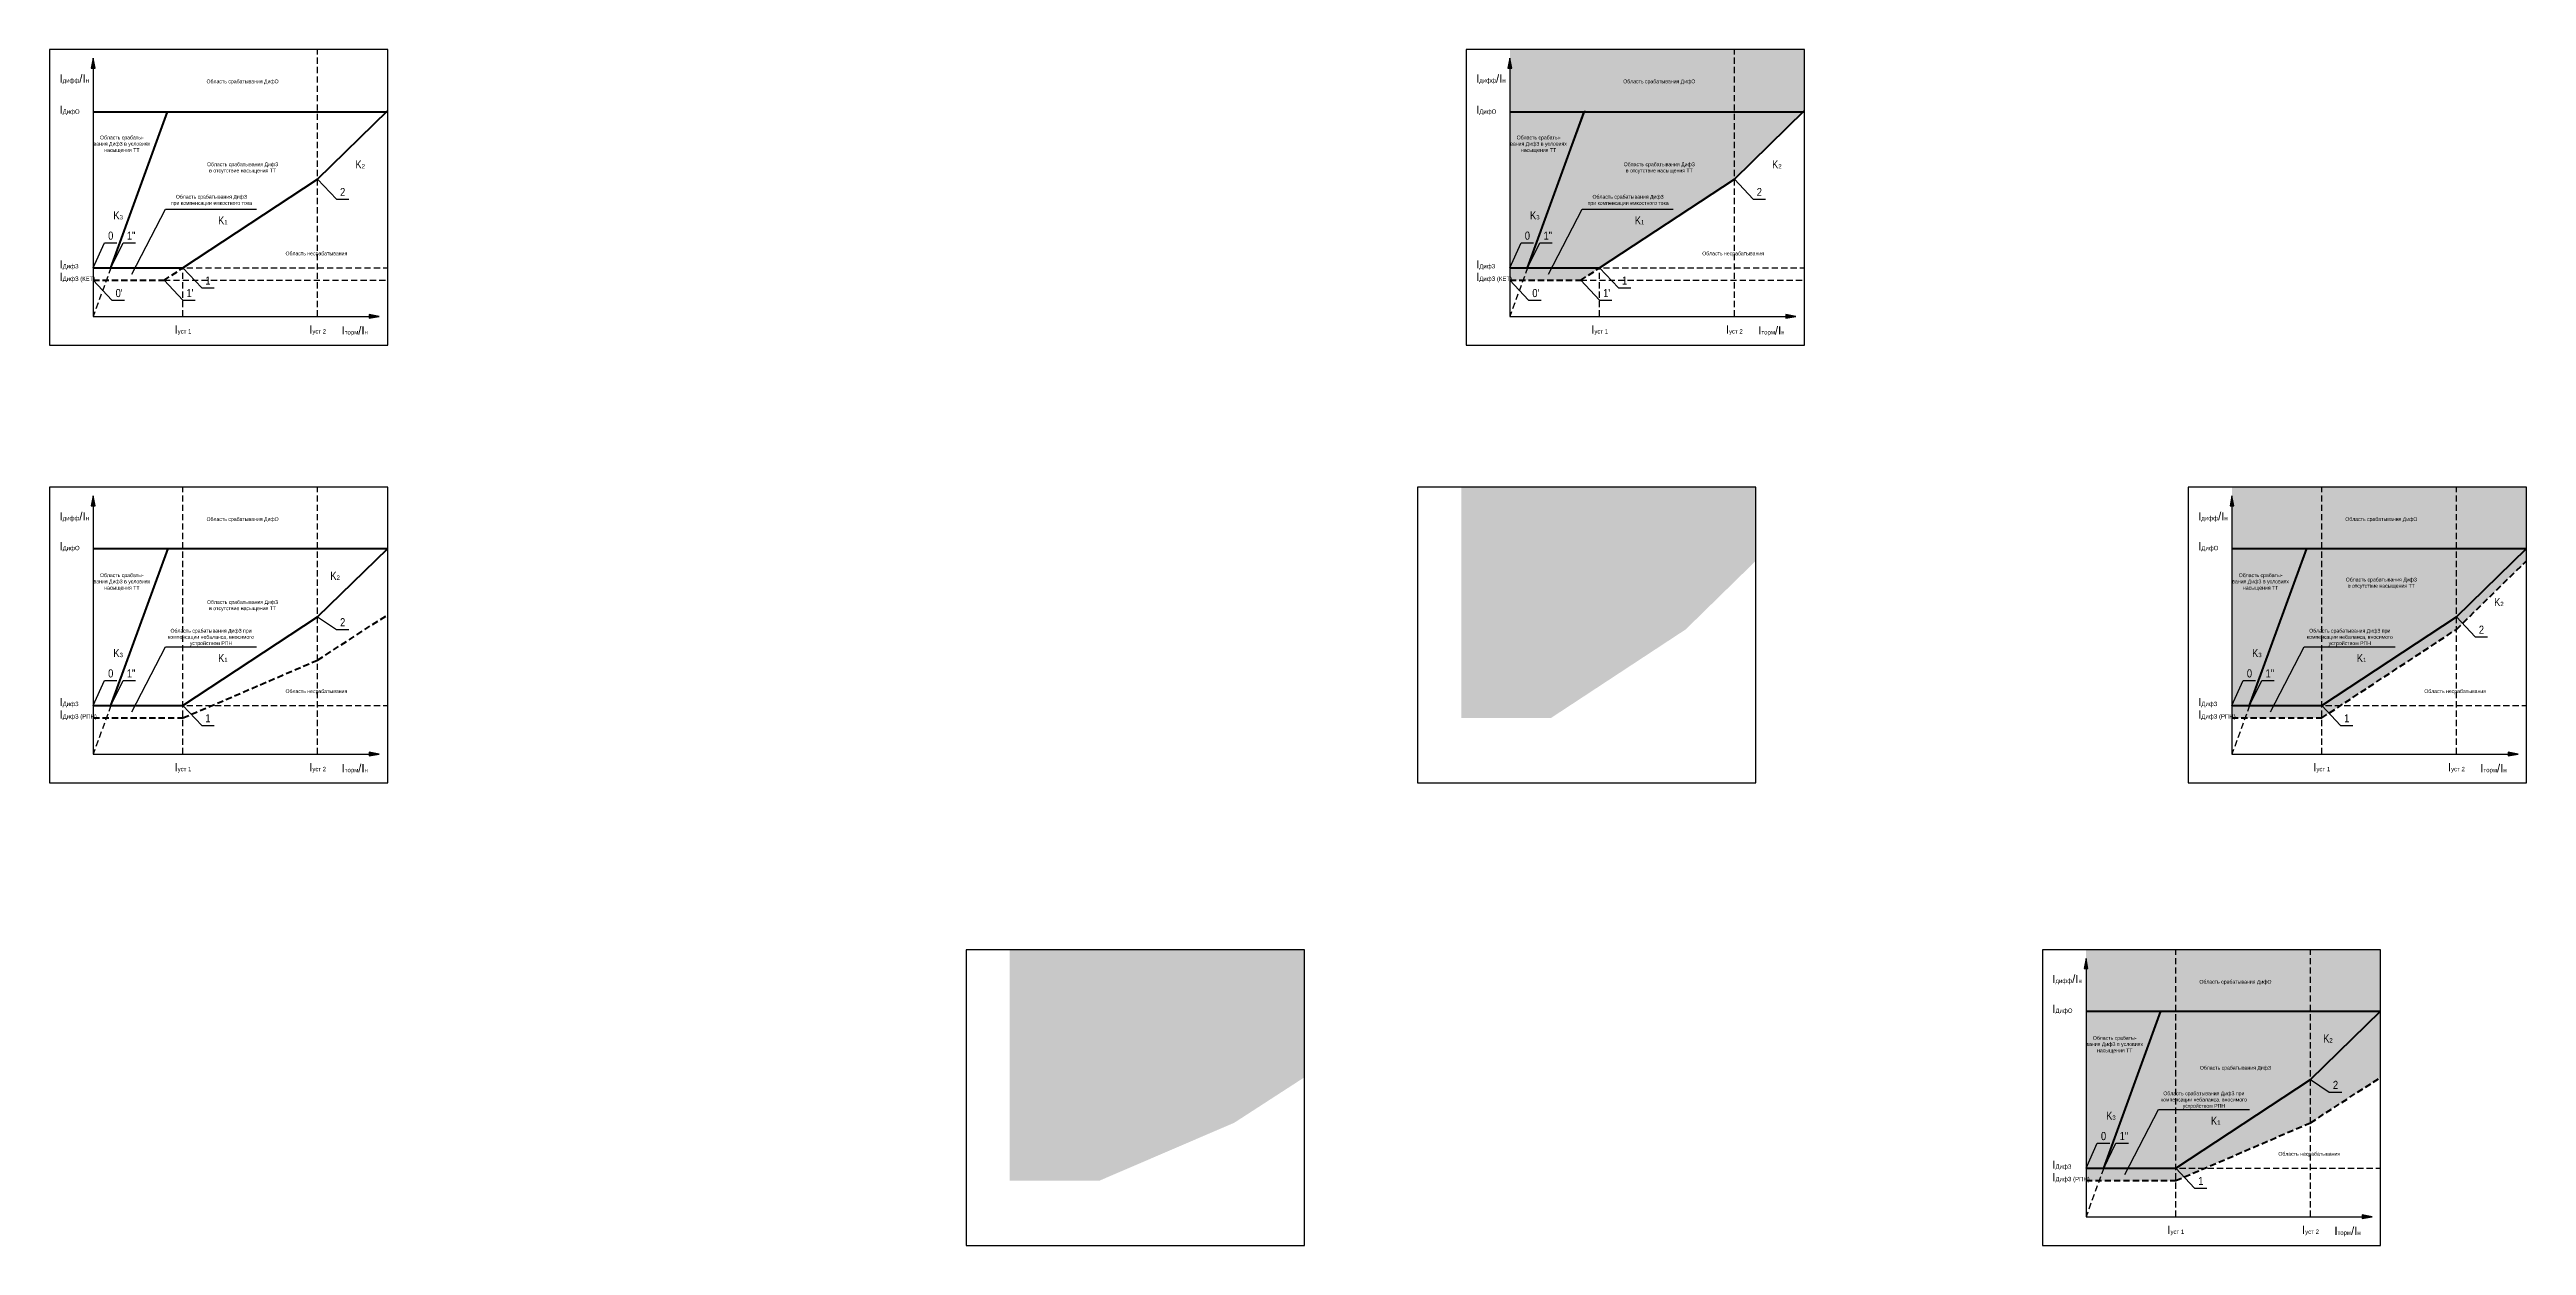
# Model space of a CAD drawing. Header units: millimetres. Extents: x 10500 to 23346, y -2028 to 447.
# Drawn here: x 16903 to 18889, y -1409 to -450 of the extents above; entities that cross this region are included whole.
import ezdxf

# ---------------------------------------------------------------- set-up
doc = ezdxf.new("R2010")
doc.units = ezdxf.units.MM
doc.linetypes.add('штриховая2', pattern=[0.375, 0.25, -0.125])
doc.styles.add('2.5_Gost_RD', font='ARIALN.TTF', dxfattribs={"height": 2.5})

msp = doc.modelspace()

# ---------------------------------------------------------------- hatches: boundary and pattern name
at = {"ltscale": 100, "true_color": 0xfff4d1}
h = msp.add_hatch(color=7, dxfattribs=at)
h.dxf.hatch_style = 1
h.paths.add_polyline_path([(18310.2, -450), (18074, -450), (18074, -499), (18310.2, -499)])
at = {"ltscale": 100}
h = msp.add_hatch(color=256, dxfattribs=at)
h.dxf.hatch_style = 1
h.paths.add_polyline_path([(16938, -465), (16938, -457), (16936.5, -465)])
h = msp.add_hatch(color=256, dxfattribs=at)
h.dxf.hatch_style = 1
h.paths.add_polyline_path([(16938, -465), (16939.5, -465), (16938, -457)])
h = msp.add_hatch(color=256, dxfattribs=at)
h.dxf.hatch_style = 1
h.paths.add_polyline_path([(18074, -465), (18074, -457), (18072.5, -465)])
h = msp.add_hatch(color=256, dxfattribs=at)
h.dxf.hatch_style = 1
h.paths.add_polyline_path([(18074, -465), (18075.5, -465), (18074, -457)])
at = {"ltscale": 100, "true_color": 0xffe5d1}
h = msp.add_hatch(color=254, dxfattribs=at)
h.dxf.hatch_style = 1
h.paths.add_polyline_path([(18134.3, -499), (18074, -499), (18074, -625), (18088, -625)])
at = {"ltscale": 100, "true_color": 0xfffae4}
h = msp.add_hatch(color=7, dxfattribs=at)
h.dxf.hatch_style = 1
h.paths.add_polyline_path([(18254, -554), (18310.2, -499), (18134.3, -499), (18088, -625), (18146.1, -625.1)])
at = {"ltscale": 100, "true_color": 0xe7f7ed}
h = msp.add_hatch(color=7, dxfattribs=at)
h.dxf.hatch_style = 1
h.paths.add_polyline_path([(18146.1, -625.1), (18074, -625), (18074, -635), (18131, -635)])
at = {"ltscale": 100}
h = msp.add_hatch(color=256, dxfattribs=at)
h.dxf.hatch_style = 1
h.paths.add_polyline_path([(17159.4, -663.5), (17159.4, -664), (17167.4, -664), (17159.4, -662.5)])
h = msp.add_hatch(color=256, dxfattribs=at)
h.dxf.hatch_style = 1
h.paths.add_polyline_path([(17167.4, -664), (17159.4, -664), (17159.4, -665.5)])
h = msp.add_hatch(color=256, dxfattribs=at)
h.dxf.hatch_style = 1
h.paths.add_polyline_path([(18295.4, -663.5), (18295.4, -664), (18303.4, -664), (18295.4, -662.5)])
h = msp.add_hatch(color=256, dxfattribs=at)
h.dxf.hatch_style = 1
h.paths.add_polyline_path([(18303.4, -664), (18295.4, -664), (18295.4, -665.5)])
h = msp.add_hatch(color=256, dxfattribs=at)
h.dxf.hatch_style = 1
h.paths.add_polyline_path([(16938, -816), (16938, -808), (16936.5, -816)])
h = msp.add_hatch(color=256, dxfattribs=at)
h.dxf.hatch_style = 1
h.paths.add_polyline_path([(16938, -816), (16939.5, -816), (16938, -808)])
at = {"ltscale": 100, "true_color": 0xfff4d1}
h = msp.add_hatch(color=7, dxfattribs=at)
h.dxf.hatch_style = 1
h.paths.add_polyline_path([(18271.2, -801), (18035, -801), (18035, -850), (18271.2, -850)])
at = {"ltscale": 100}
h = msp.add_hatch(color=256, dxfattribs=at)
h.dxf.hatch_style = 1
h.paths.add_polyline_path([(18653, -816), (18653, -808), (18651.5, -816)])
at = {"ltscale": 100, "true_color": 0xfff4d1}
h = msp.add_hatch(color=7, dxfattribs=at)
h.dxf.hatch_style = 1
h.paths.add_polyline_path([(18889.2, -801), (18653, -801), (18653, -850), (18889.2, -850)])
at = {"ltscale": 100}
h = msp.add_hatch(color=256, dxfattribs=at)
h.dxf.hatch_style = 1
h.paths.add_polyline_path([(18653, -816), (18654.5, -816), (18653, -808)])
at = {"ltscale": 100, "true_color": 0xffe5d1}
h = msp.add_hatch(color=254, dxfattribs=at)
h.dxf.hatch_style = 1
h.paths.add_polyline_path([(18095.1, -850), (18035, -850), (18035, -976), (18049.2, -976)])
at = {"ltscale": 100, "true_color": 0xe7f7ed}
h = msp.add_hatch(color=7, dxfattribs=at)
h.dxf.hatch_style = 1
h.paths.add_polyline_path([(18215, -915), (18271.2, -860), (18271.2, -850), (18215, -905), (18107, -976), (18035, -976), (18035, -986), (18107, -986)])
at = {"ltscale": 100, "true_color": 0xfffae4}
h = msp.add_hatch(color=7, dxfattribs=at)
h.dxf.hatch_style = 1
h.paths.add_polyline_path([(18215, -905), (18271.2, -850), (18095.1, -850), (18049.2, -976), (18107, -976)])
at = {"ltscale": 100, "true_color": 0xe7f7ed}
h = msp.add_hatch(color=7, dxfattribs=at)
h.dxf.hatch_style = 1
h.paths.add_polyline_path([(18833, -915), (18889.2, -860), (18889.2, -850), (18833, -905), (18725, -976), (18653, -976), (18653, -986), (18725, -986)])
at = {"ltscale": 100, "true_color": 0xffe5d1}
h = msp.add_hatch(color=254, dxfattribs=at)
h.dxf.hatch_style = 1
h.paths.add_polyline_path([(18713.1, -850), (18653, -850), (18653, -976), (18667.2, -976)])
at = {"ltscale": 100, "true_color": 0xfffae4}
h = msp.add_hatch(color=7, dxfattribs=at)
h.dxf.hatch_style = 1
h.paths.add_polyline_path([(18833, -905), (18889.2, -850), (18713.1, -850), (18667.2, -976), (18725, -976)])
at = {"ltscale": 100}
h = msp.add_hatch(color=256, dxfattribs=at)
h.dxf.hatch_style = 1
h.paths.add_polyline_path([(17159.4, -1014.5), (17159.4, -1015), (17167.4, -1015), (17159.4, -1013.5)])
h = msp.add_hatch(color=256, dxfattribs=at)
h.dxf.hatch_style = 1
h.paths.add_polyline_path([(17167.4, -1015), (17159.4, -1015), (17159.4, -1016.5)])
h = msp.add_hatch(color=256, dxfattribs=at)
h.dxf.hatch_style = 1
h.paths.add_polyline_path([(18874.4, -1014.5), (18874.4, -1015), (18882.4, -1015), (18874.4, -1013.5)])
h = msp.add_hatch(color=256, dxfattribs=at)
h.dxf.hatch_style = 1
h.paths.add_polyline_path([(18882.4, -1015), (18874.4, -1015), (18874.4, -1016.5)])
at = {"ltscale": 100, "true_color": 0xfff4d1}
h = msp.add_hatch(color=7, dxfattribs=at)
h.dxf.hatch_style = 1
h.paths.add_polyline_path([(17909.2, -1172), (17673, -1172), (17673, -1221), (17909.2, -1221)])
at = {"ltscale": 100}
h = msp.add_hatch(color=256, dxfattribs=at)
h.dxf.hatch_style = 1
h.paths.add_polyline_path([(18536, -1187), (18536, -1179), (18534.5, -1187)])
at = {"ltscale": 100, "true_color": 0xfff4d1}
h = msp.add_hatch(color=7, dxfattribs=at)
h.dxf.hatch_style = 1
h.paths.add_polyline_path([(18772.2, -1172), (18536, -1172), (18536, -1221), (18772.2, -1221)])
at = {"ltscale": 100}
h = msp.add_hatch(color=256, dxfattribs=at)
h.dxf.hatch_style = 1
h.paths.add_polyline_path([(18536, -1187), (18537.5, -1187), (18536, -1179)])
at = {"ltscale": 100, "true_color": 0xffe5d1}
h = msp.add_hatch(color=254, dxfattribs=at)
h.dxf.hatch_style = 1
h.paths.add_polyline_path([(17733.1, -1221), (17673, -1221), (17673, -1347), (17687.2, -1347)])
at = {"ltscale": 100, "true_color": 0xe7f7ed}
h = msp.add_hatch(color=7, dxfattribs=at)
h.dxf.hatch_style = 1
h.paths.add_polyline_path([(17909.2, -1221), (17853, -1276), (17745, -1347), (17673, -1347), (17673, -1357), (17745, -1357), (17853, -1310.6), (17909.2, -1274.2)])
at = {"ltscale": 100, "true_color": 0xffffe4}
h = msp.add_hatch(color=7, dxfattribs=at)
h.dxf.hatch_style = 1
h.paths.add_polyline_path([(17853, -1276), (17909.2, -1221), (17733.1, -1221), (17687.2, -1347), (17745, -1347)])
at = {"ltscale": 100, "true_color": 0xe7f7ed}
h = msp.add_hatch(color=7, dxfattribs=at)
h.dxf.hatch_style = 1
h.paths.add_polyline_path([(18772.2, -1221), (18716, -1276), (18608, -1347), (18536, -1347), (18536, -1357), (18608, -1357), (18716, -1310.6), (18772.2, -1274.2)])
at = {"ltscale": 100, "true_color": 0xffe5d1}
h = msp.add_hatch(color=254, dxfattribs=at)
h.dxf.hatch_style = 1
h.paths.add_polyline_path([(18596.1, -1221), (18536, -1221), (18536, -1347), (18550.2, -1347)])
at = {"ltscale": 100, "true_color": 0xffffe4}
h = msp.add_hatch(color=7, dxfattribs=at)
h.dxf.hatch_style = 1
h.paths.add_polyline_path([(18716, -1276), (18772.2, -1221), (18596.1, -1221), (18550.2, -1347), (18608, -1347)])
at = {"ltscale": 100}
h = msp.add_hatch(color=256, dxfattribs=at)
h.dxf.hatch_style = 1
h.paths.add_polyline_path([(18757.4, -1385.5), (18757.4, -1386), (18765.4, -1386), (18757.4, -1384.5)])
h = msp.add_hatch(color=256, dxfattribs=at)
h.dxf.hatch_style = 1
h.paths.add_polyline_path([(18765.4, -1386), (18757.4, -1386), (18757.4, -1387.5)])

# ---------------------------------------------------------------- linework, layer by layer
for points in [[(16903, -687), (17174.2, -687), (17174.2, -450), (16903, -450)], [(18039, -687), (18310.2, -687), (18310.2, -450), (18039, -450)], [(18039, -687), (18310.2, -687), (18310.2, -450), (18039, -450)], [(16903, -1038), (17174.2, -1038), (17174.2, -801), (16903, -801)], [(18000, -1038), (18271.2, -1038), (18271.2, -801), (18000, -801)], [(18618, -1038), (18889.2, -1038), (18889.2, -801), (18618, -801)], [(17638, -1409), (17909.2, -1409), (17909.2, -1172), (17638, -1172)], [(18501, -1409), (18772.2, -1409), (18772.2, -1172), (18501, -1172)], [(18501, -1409), (18772.2, -1409), (18772.2, -1172), (18501, -1172)]]:
    msp.add_lwpolyline(points, close=True, dxfattribs=at)
at = {"color": 62, "linetype": 'штриховая2', "ltscale": 20}
for points in [[(17118, -664), (17118, -450)], [(18254, -664), (18254, -450)], [(17010, -664), (17010, -625)], [(18146, -664), (18146, -625)], [(17010, -1015), (17010, -801)], [(17118, -1015), (17118, -801)], [(18725, -1015), (18725, -801)], [(18833, -1015), (18833, -801)], [(18608, -1386), (18608, -1172)], [(18716, -1386), (18716, -1172)]]:
    msp.add_lwpolyline(points, dxfattribs=at)
at = {"ltscale": 100}
for points in [[(16938, -457), (16936.5, -465), (16937.5, -465), (16939.5, -465), (16938, -457)], [(18074, -457), (18072.5, -465), (18073.5, -465), (18075.5, -465), (18074, -457)], [(18088, -625), (18134.3, -499)], [(17118, -554), (17133, -570), (17143, -570)], [(18254, -554), (18269, -570), (18279, -570)], [(16969, -630), (16996, -578), (17069, -578)], [(18105, -630), (18132, -578), (18205, -578)], [(16938, -625), (16947, -605), (16957, -605)], [(16952.2, -625), (16962, -605), (16972, -605)], [(18074, -625), (18083, -605), (18093, -605)], [(18088.2, -625), (18098, -605), (18108, -605)], [(16938, -635), (16953, -651), (16963, -651)], [(16994.8, -635), (17009.8, -651), (17019.8, -651)], [(17010, -625), (17025, -641), (17035, -641)], [(18146.1, -625.1), (18074, -625)], [(18074, -635), (18089, -651), (18099, -651)], [(18130.8, -635), (18145.8, -651), (18155.8, -651)], [(18146, -625), (18161, -641), (18171, -641)], [(17167.4, -664), (17159.4, -662.5), (17159.4, -663.5), (17159.4, -665.5), (17167.4, -664)], [(18303.4, -664), (18295.4, -662.5), (18295.4, -663.5), (18295.4, -665.5), (18303.4, -664)], [(16938, -808), (16936.5, -816), (16937.5, -816), (16939.5, -816), (16938, -808)], [(18653, -808), (18651.5, -816), (18652.5, -816), (18654.5, -816), (18653, -808)], [(17118, -905), (17133, -915), (17143, -915)], [(18833, -905), (18848, -921), (18858, -921)], [(16969, -981), (16996, -929), (17069, -929)], [(18684, -981), (18711, -929), (18784, -929)], [(16938, -976), (16947, -956), (16957, -956)], [(16952.2, -976), (16962, -956), (16972, -956)], [(18653, -976), (18662, -956), (18672, -956)], [(18667.2, -976), (18677, -956), (18687, -956)], [(17010, -976), (17025, -992), (17035, -992)], [(18725, -976), (18740, -992), (18750, -992)], [(17167.4, -1015), (17159.4, -1013.5), (17159.4, -1014.5), (17159.4, -1016.5), (17167.4, -1015)], [(18882.4, -1015), (18874.4, -1013.5), (18874.4, -1014.5), (18874.4, -1016.5), (18882.4, -1015)], [(18536, -1179), (18534.5, -1187), (18535.5, -1187), (18537.5, -1187), (18536, -1179)], [(18716, -1276), (18731, -1286), (18741, -1286)], [(18567, -1352), (18594, -1300), (18667, -1300)], [(18536, -1347), (18545, -1327), (18555, -1327)], [(18550.2, -1347), (18560, -1327), (18570, -1327)], [(18608, -1347), (18623, -1363), (18633, -1363)], [(18765.4, -1386), (18757.4, -1384.5), (18757.4, -1385.5), (18757.4, -1387.5), (18765.4, -1386)]]:
    msp.add_lwpolyline(points, dxfattribs=at)
at = {"lineweight": 30}
for points in [[(16938, -457), (16938, -664)], [(18074, -457), (18074, -664)], [(16938, -664), (17167.4, -664)], [(18074, -664), (18303.4, -664)], [(16938, -808), (16938, -1015)], [(18653, -808), (18653, -1015)], [(16938, -1015), (17167.4, -1015)], [(18653, -1015), (18882.4, -1015)], [(18536, -1179), (18536, -1386)], [(18536, -1386), (18765.4, -1386)]]:
    msp.add_lwpolyline(points, dxfattribs=at)
at = {"lineweight": 80}
for points in [[(16938, -625), (17010, -625), (17118, -554), (17174.2, -499)], [(16938, -500), (17174.2, -500)], [(18074, -625), (18146, -625), (18254, -554), (18310.2, -499)], [(18074, -500), (18310.2, -500)], [(16938, -976), (17010, -976), (17118, -905), (17174.2, -850)], [(16938, -850), (17174.2, -850)], [(18653, -976), (18725, -976), (18833, -905), (18889.2, -850)], [(18653, -850), (18889.2, -850)], [(18536, -1347), (18608, -1347), (18716, -1276), (18772.2, -1221)], [(18536, -1221), (18772.2, -1221)]]:
    msp.add_lwpolyline(points, dxfattribs=at)
at = {"color": 1, "lineweight": 80}
for points in [[(16952.2, -625), (16997.7, -500)], [(18088.2, -625), (18133.7, -500)], [(16952.2, -976), (16998.1, -850)], [(18667.2, -976), (18713.1, -850)], [(18550.2, -1347), (18596.1, -1221)]]:
    msp.add_lwpolyline(points, dxfattribs=at)
at = {"color": 140, "linetype": 'штриховая2', "ltscale": 20}
for points in [[(16938, -625), (17174.2, -625)], [(16994.8, -635), (17174.2, -635)], [(18074, -625), (18310.2, -625)], [(18130.8, -635), (18310.2, -635)], [(16938, -976), (17174.2, -976)], [(18653, -976), (18889.2, -976)], [(18536, -1347), (18772.2, -1347)]]:
    msp.add_lwpolyline(points, dxfattribs=at)
at = {"color": 1, "linetype": 'штриховая2', "ltscale": 20}
for points in [[(16952.2, -625), (16938, -664)], [(18088.2, -625), (18074, -664)], [(16952.2, -976), (16938, -1015)], [(18667.2, -976), (18653, -1015)], [(18550.2, -1347), (18536, -1386)]]:
    msp.add_lwpolyline(points, dxfattribs=at)
at = {"linetype": 'штриховая2', "lineweight": 80, "ltscale": 20}
for points in [[(16938, -635), (16994.8, -635)], [(16994.8, -635), (17010, -625)], [(18074, -635), (18130.8, -635)], [(18130.8, -635), (18146, -625)], [(18653, -986), (18725, -986), (18833, -915), (18889.2, -860)], [(17010, -986), (17010, -986), (17118, -939.6), (17174.2, -903.2)], [(16938, -986), (17010, -986)], [(18653, -986), (18709.8, -986)], [(18608, -1357), (18608, -1357), (18716, -1310.6), (18772.2, -1274.2)], [(18536, -1357), (18608, -1357)]]:
    msp.add_lwpolyline(points, dxfattribs=at)

# ---------------------------------------------------------------- texts
at = {"style": '2.5_Gost_RD'}
for s, insert, char_height, width, attachment_point in [('{\\fArial|b0|i0|c0|p34;\\H1.0833x;I\\fArial Narrow|b0|i0|c204|p34;\\H0.53848x;дифф\\fArial|b0|i0|c0|p34;\\H1.8571x;/I\\fArial Narrow|b0|i0|c204|p34;\\H0.53848x;н}', (16911, -470), 6, 41, 1), ('Область срабатывания ДифО', (17057.8, -476), 3, 127.5, 5), ('{\\fArial|b0|i0|c0|p34;\\H1.0833x;I\\fArial Narrow|b0|i0|c204|p34;\\H0.53848x;дифф\\fArial|b0|i0|c0|p34;\\H1.8571x;/I\\fArial Narrow|b0|i0|c204|p34;\\H0.53848x;н}', (18047, -470), 6, 41, 1), ('Область срабатывания ДифО', (18193.8, -476), 3, 127.5, 5), ('{\\fArial|b0|i0|c0|p34;\\H1.0833x;I\\fArial Narrow|b0|i0|c204|p34;\\H0.53848x;ДифО\\fArial|b0|i0|c204|p34;\\H1.8571x; \\H0.99999x; }', (16911, -495), 6, 41, 1), ('{\\fArial|b0|i0|c0|p34;\\H1.0833x;I\\fArial Narrow|b0|i0|c204|p34;\\H0.53848x;ДифО\\fArial|b0|i0|c204|p34;\\H1.8571x; \\H0.99999x; }', (18047, -495), 6, 41, 1), ('Область срабаты-\\Pвания ДифЗ в условиях насыщения ТТ ', (16961, -526), 3, 46, 5), ('Область срабаты-\\Pвания ДифЗ в условиях насыщения ТТ ', (18097, -526), 3, 46, 5), ('Область срабатывания ДифЗ\\Pв отсутствие насыщения ТТ ', (17057.8, -545), 3, 127.5, 5), ('{\\H1.0833x;K\\H0.53848x;2\\H1.8571x; }', (17152.1, -542.1), 6, 41, 5), ('Область срабатывания ДифЗ\\Pв отсутствие насыщения ТТ ', (18193.8, -545), 3, 127.5, 5), ('{\\H1.0833x;K\\H0.53848x;2\\H1.8571x; }', (18288.1, -542.1), 6, 41, 5), ('Область срабатывания ДифЗ\\Pпри компенсации емкостного тока', (17032.8, -571), 3, 127.5, 5), ('{\\H1.0833x;2}', (17136, -561), 6, 41, 1), ('Область срабатывания ДифЗ\\Pпри компенсации емкостного тока', (18168.8, -571), 3, 127.5, 5), ('{\\H1.0833x;2}', (18272, -561), 6, 41, 1), ('{\\H1.0833x;K\\H0.53848x;3\\H1.8571x; }', (16958, -583), 6, 41, 5), ('{\\H1.0833x;K\\H0.53848x;1\\H1.8571x; }', (17042, -587), 6, 41, 5), ('{\\H1.0833x;K\\H0.53848x;3\\H1.8571x; }', (18094, -583), 6, 41, 5), ('{\\H1.0833x;K\\H0.53848x;1\\H1.8571x; }', (18178, -587), 6, 41, 5), ('{\\H1.0833x;0}', (16950, -596), 6, 41, 1), ('{\\H1.0833x;1"}', (16965, -596), 6, 41, 1), ('Область несрабатывания', (17117, -614), 3, 127.5, 5), ('{\\H1.0833x;0}', (18086, -596), 6, 41, 1), ('{\\H1.0833x;1"}', (18101, -596), 6, 41, 1), ('Область несрабатывания', (18253, -614), 3, 127.5, 5), ('{\\fArial|b0|i0|c0|p34;\\H1.0833x;I\\fArial Narrow|b0|i0|c204|p34;\\H0.53848x;ДифЗ\\fArial|b0|i0|c204|p34;\\H1.8571x; }', (16911, -619), 6, 41, 1), ('{\\fArial|b0|i0|c0|p34;\\H1.0833x;I\\fArial Narrow|b0|i0|c204|p34;\\H0.53848x;ДифЗ (КЕТ)}', (16911, -629), 6, 41, 1), ('{\\H1.0833x;1}', (17028, -632), 6, 41, 1), ('{\\fArial|b0|i0|c0|p34;\\H1.0833x;I\\fArial Narrow|b0|i0|c204|p34;\\H0.53848x;ДифЗ\\fArial|b0|i0|c204|p34;\\H1.8571x; }', (18047, -619), 6, 41, 1), ('{\\fArial|b0|i0|c0|p34;\\H1.0833x;I\\fArial Narrow|b0|i0|c204|p34;\\H0.53848x;ДифЗ (КЕТ)}', (18047, -629), 6, 41, 1), ('{\\H1.0833x;1}', (18164, -632), 6, 41, 1), ("{\\H1.0833x;0'}", (16956, -642), 6, 41, 1), ("{\\H1.0833x;1'}", (17012.8, -642), 6, 41, 1), ("{\\H1.0833x;0'}", (18092, -642), 6, 41, 1), ("{\\H1.0833x;1'}", (18148.8, -642), 6, 41, 1), ('{\\fArial|b0|i0|c0|p34;\\H1.0833x;I\\fArial Narrow|b0|i0|c204|p34;\\H0.53848x;уст 1\\fArial|b0|i0|c204|p34;\\H1.8571x; }', (17010, -675), 6, 41, 5), ('{\\fArial|b0|i0|c0|p34;\\H1.0833x;I\\fArial Narrow|b0|i0|c204|p34;\\H0.53848x;уст 2\\fArial|b0|i0|c204|p34;\\H1.8571x; }', (17118, -675), 6, 41, 5), ('{\\fArial|b0|i0|c0|p34;\\H1.0833x;I\\fArial Narrow|b0|i0|c204|p34;\\H0.53848x;торм\\fArial|b0|i0|c0|p34;\\H1.8571x;/I\\fArial Narrow|b0|i0|c204|p34;\\H0.53848x;н}', (17137.2, -672), 6, 41, 1), ('{\\fArial|b0|i0|c0|p34;\\H1.0833x;I\\fArial Narrow|b0|i0|c204|p34;\\H0.53848x;уст 1\\fArial|b0|i0|c204|p34;\\H1.8571x; }', (18146, -675), 6, 41, 5), ('{\\fArial|b0|i0|c0|p34;\\H1.0833x;I\\fArial Narrow|b0|i0|c204|p34;\\H0.53848x;уст 2\\fArial|b0|i0|c204|p34;\\H1.8571x; }', (18254, -675), 6, 41, 5), ('{\\fArial|b0|i0|c0|p34;\\H1.0833x;I\\fArial Narrow|b0|i0|c204|p34;\\H0.53848x;торм\\fArial|b0|i0|c0|p34;\\H1.8571x;/I\\fArial Narrow|b0|i0|c204|p34;\\H0.53848x;н}', (18273.2, -672), 6, 41, 1), ('{\\fArial|b0|i0|c0|p34;\\H1.0833x;I\\fArial Narrow|b0|i0|c204|p34;\\H0.53848x;дифф\\fArial|b0|i0|c0|p34;\\H1.8571x;/I\\fArial Narrow|b0|i0|c204|p34;\\H0.53848x;н}', (16911, -821), 6, 41, 1), ('Область срабатывания ДифО', (17057.8, -827), 3, 127.5, 5), ('{\\fArial|b0|i0|c0|p34;\\H1.0833x;I\\fArial Narrow|b0|i0|c204|p34;\\H0.53848x;дифф\\fArial|b0|i0|c0|p34;\\H1.8571x;/I\\fArial Narrow|b0|i0|c204|p34;\\H0.53848x;н}', (18626, -821), 6, 41, 1), ('Область срабатывания ДифО', (18772.8, -827), 3, 127.5, 5), ('{\\fArial|b0|i0|c0|p34;\\H1.0833x;I\\fArial Narrow|b0|i0|c204|p34;\\H0.53848x;ДифО\\fArial|b0|i0|c204|p34;\\H1.8571x; \\H0.99999x; }', (16911, -845), 6, 41, 1), ('{\\fArial|b0|i0|c0|p34;\\H1.0833x;I\\fArial Narrow|b0|i0|c204|p34;\\H0.53848x;ДифО\\fArial|b0|i0|c204|p34;\\H1.8571x; \\H0.99999x; }', (18626, -845), 6, 41, 1), ('Область срабаты-\\Pвания ДифЗ в условиях насыщения ТТ ', (16961, -877), 3, 46, 5), ('{\\H1.0833x;K\\H0.53848x;2\\H1.8571x; }', (17132, -872), 6, 41, 5), ('Область срабаты-\\Pвания ДифЗ в условиях насыщения ТТ ', (18676, -877), 3, 46, 5), ('Область срабатывания ДифЗ\\Pв отсутствие насыщения ТТ ', (18772.8, -878), 3, 127.5, 5), ('Область срабатывания ДифЗ\\Pв отсутствие насыщения ТТ ', (17057.8, -896), 3, 127.5, 5), ('{\\H1.0833x;K\\H0.53848x;2\\H1.8571x; }', (18867.1, -893.1), 6, 41, 5), ('{\\H1.0833x;2}', (17136, -906), 6, 41, 1), ('{\\H1.0833x;2}', (18851, -912), 6, 41, 1), ('{\\H1.0833x;K\\H0.53848x;3\\H1.8571x; }', (16958, -934), 6, 41, 5), ('Область срабатывания ДифЗ при компенсации небаланса, вносимого устройством РПН', (17032.5, -921.5), 3, 73, 5), ('{\\H1.0833x;K\\H0.53848x;3\\H1.8571x; }', (18673, -934), 6, 41, 5), ('Область срабатывания ДифЗ при компенсации небаланса, вносимого устройством РПН', (18747.5, -921.5), 3, 73, 5), ('{\\H1.0833x;0}', (16950, -947), 6, 41, 1), ('{\\H1.0833x;1"}', (16965, -947), 6, 41, 1), ('{\\H1.0833x;K\\H0.53848x;1\\H1.8571x; }', (17042, -938), 6, 41, 5), ('{\\H1.0833x;0}', (18665, -947), 6, 41, 1), ('{\\H1.0833x;1"}', (18680, -947), 6, 41, 1), ('{\\H1.0833x;K\\H0.53848x;1\\H1.8571x; }', (18757, -938), 6, 41, 5), ('{\\fArial|b0|i0|c0|p34;\\H1.0833x;I\\fArial Narrow|b0|i0|c204|p34;\\H0.53848x;ДифЗ\\fArial|b0|i0|c204|p34;\\H1.8571x; }', (16911, -970), 6, 41, 1), ('Область несрабатывания', (17117, -965), 3, 127.5, 5), ('{\\fArial|b0|i0|c0|p34;\\H1.0833x;I\\fArial Narrow|b0|i0|c204|p34;\\H0.53848x;ДифЗ\\fArial|b0|i0|c204|p34;\\H1.8571x; }', (18626, -970), 6, 41, 1), ('Область несрабатывания', (18832, -965), 3, 127.5, 5), ('{\\fArial|b0|i0|c0|p34;\\H1.0833x;I\\fArial Narrow|b0|i0|c204|p34;\\H0.53848x;ДифЗ (РПН)}', (16911, -980), 6, 41, 1), ('{\\H1.0833x;1}', (17028, -983), 6, 41, 1), ('{\\fArial|b0|i0|c0|p34;\\H1.0833x;I\\fArial Narrow|b0|i0|c204|p34;\\H0.53848x;ДифЗ (РПН)}', (18626, -980), 6, 41, 1), ('{\\H1.0833x;1}', (18743, -983), 6, 41, 1), ('{\\fArial|b0|i0|c0|p34;\\H1.0833x;I\\fArial Narrow|b0|i0|c204|p34;\\H0.53848x;уст 1\\fArial|b0|i0|c204|p34;\\H1.8571x; }', (17010, -1026), 6, 41, 5), ('{\\fArial|b0|i0|c0|p34;\\H1.0833x;I\\fArial Narrow|b0|i0|c204|p34;\\H0.53848x;уст 2\\fArial|b0|i0|c204|p34;\\H1.8571x; }', (17118, -1026), 6, 41, 5), ('{\\fArial|b0|i0|c0|p34;\\H1.0833x;I\\fArial Narrow|b0|i0|c204|p34;\\H0.53848x;торм\\fArial|b0|i0|c0|p34;\\H1.8571x;/I\\fArial Narrow|b0|i0|c204|p34;\\H0.53848x;н}', (17137.2, -1023), 6, 41, 1), ('{\\fArial|b0|i0|c0|p34;\\H1.0833x;I\\fArial Narrow|b0|i0|c204|p34;\\H0.53848x;уст 1\\fArial|b0|i0|c204|p34;\\H1.8571x; }', (18725, -1026), 6, 41, 5), ('{\\fArial|b0|i0|c0|p34;\\H1.0833x;I\\fArial Narrow|b0|i0|c204|p34;\\H0.53848x;уст 2\\fArial|b0|i0|c204|p34;\\H1.8571x; }', (18833, -1026), 6, 41, 5), ('{\\fArial|b0|i0|c0|p34;\\H1.0833x;I\\fArial Narrow|b0|i0|c204|p34;\\H0.53848x;торм\\fArial|b0|i0|c0|p34;\\H1.8571x;/I\\fArial Narrow|b0|i0|c204|p34;\\H0.53848x;н}', (18852.2, -1023), 6, 41, 1), ('{\\fArial|b0|i0|c0|p34;\\H1.0833x;I\\fArial Narrow|b0|i0|c204|p34;\\H0.53848x;дифф\\fArial|b0|i0|c0|p34;\\H1.8571x;/I\\fArial Narrow|b0|i0|c204|p34;\\H0.53848x;н}', (18509, -1192), 6, 41, 1), ('Область срабатывания ДифО', (18655.8, -1198), 3, 127.5, 5), ('{\\fArial|b0|i0|c0|p34;\\H1.0833x;I\\fArial Narrow|b0|i0|c204|p34;\\H0.53848x;ДифО\\fArial|b0|i0|c204|p34;\\H1.8571x; \\H0.99999x; }', (18509, -1216), 6, 41, 1), ('Область срабаты-\\Pвания ДифЗ в условиях насыщения ТТ ', (18559, -1248), 3, 46, 5), ('{\\H1.0833x;K\\H0.53848x;2\\H1.8571x; }', (18730, -1243), 6, 41, 5), ('Область срабатывания ДифЗ ', (18655.8, -1267), 3, 127.5, 5), ('Область срабатывания ДифЗ при компенсации небаланса, вносимого устройством РПН', (18630.5, -1292.5), 3, 73, 5), ('{\\H1.0833x;2}', (18734, -1277), 6, 41, 1), ('{\\H1.0833x;K\\H0.53848x;3\\H1.8571x; }', (18556, -1305), 6, 41, 5), ('{\\H1.0833x;K\\H0.53848x;1\\H1.8571x; }', (18640, -1309), 6, 41, 5), ('{\\H1.0833x;0}', (18548, -1318), 6, 41, 1), ('{\\H1.0833x;1"}', (18563, -1318), 6, 41, 1), ('{\\fArial|b0|i0|c0|p34;\\H1.0833x;I\\fArial Narrow|b0|i0|c204|p34;\\H0.53848x;ДифЗ\\fArial|b0|i0|c204|p34;\\H1.8571x; }', (18509, -1341), 6, 41, 1), ('Область несрабатывания', (18715, -1336), 3, 127.5, 5), ('{\\fArial|b0|i0|c0|p34;\\H1.0833x;I\\fArial Narrow|b0|i0|c204|p34;\\H0.53848x;ДифЗ (РПН)}', (18509, -1351), 6, 41, 1), ('{\\H1.0833x;1}', (18626, -1354), 6, 41, 1), ('{\\fArial|b0|i0|c0|p34;\\H1.0833x;I\\fArial Narrow|b0|i0|c204|p34;\\H0.53848x;уст 1\\fArial|b0|i0|c204|p34;\\H1.8571x; }', (18608, -1397), 6, 41, 5), ('{\\fArial|b0|i0|c0|p34;\\H1.0833x;I\\fArial Narrow|b0|i0|c204|p34;\\H0.53848x;уст 2\\fArial|b0|i0|c204|p34;\\H1.8571x; }', (18716, -1397), 6, 41, 5), ('{\\fArial|b0|i0|c0|p34;\\H1.0833x;I\\fArial Narrow|b0|i0|c204|p34;\\H0.53848x;торм\\fArial|b0|i0|c0|p34;\\H1.8571x;/I\\fArial Narrow|b0|i0|c204|p34;\\H0.53848x;н}', (18735.2, -1394), 6, 41, 1)]:
    msp.add_mtext(s, dxfattribs=dict(at, insert=insert, char_height=char_height, width=width, attachment_point=attachment_point))

doc.saveas('drawing.dxf')
